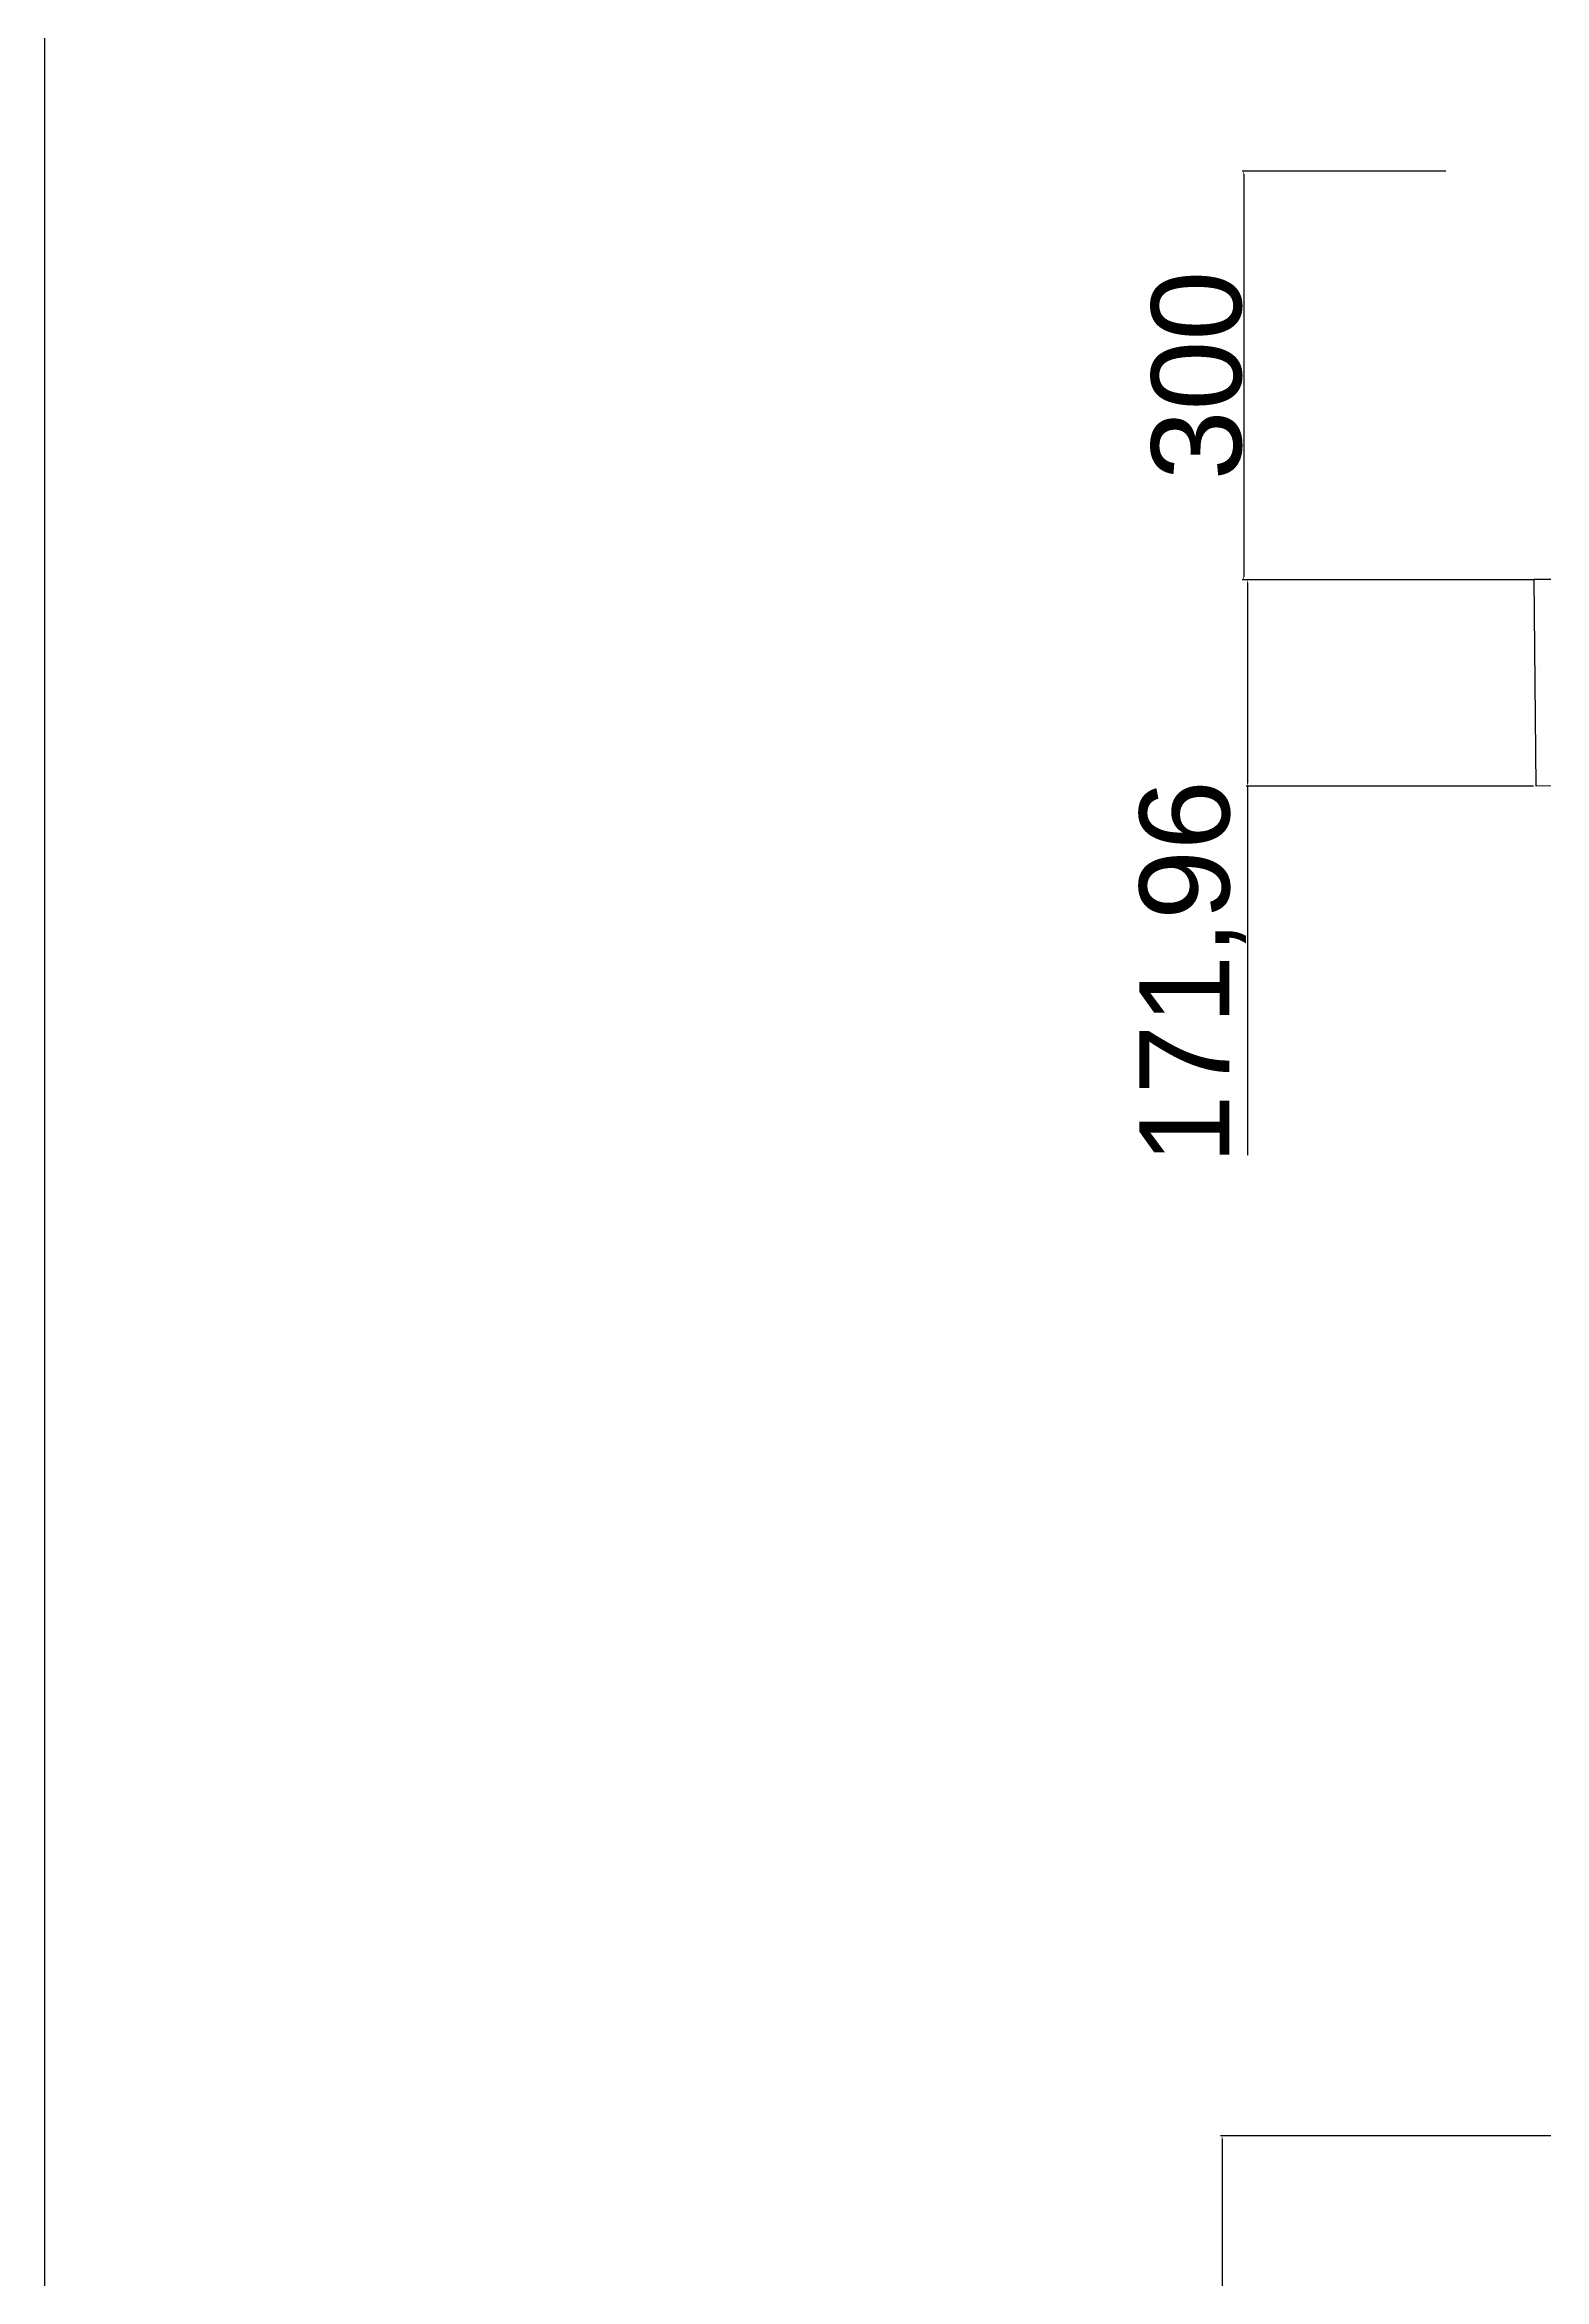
# Model space of a CAD drawing. Header units: inches. Extents: x 448145 to 618619, y -64863 to 148507.
# Drawn here: x 491397 to 492647, y 141390 to 143254 of the extents above; entities that cross this region are included whole.
import ezdxf

# ---------------------------------------------------------------- set-up
doc = ezdxf.new("R2010")
doc.units = ezdxf.units.IN
doc.header["$MEASUREMENT"] = 0
doc.styles.get("Standard").update_dxf_attribs({"font": 'Arial.ttf', "height": 75})
doc.dimstyles.new('ISO-25', dxfattribs={"dimtxt": 2.5, "dimasz": 2.5, "dimexe": 1.25, "dimexo": 0.625, "dimtad": 1, "dimtxsty": 'Standard', "dimcen": 2.5, "dimadec": 0, "dimazin": 0, "dimtfac": 1, "dimtmove": 0, "dimatfit": 3, "dimfxl": 0, "dimarcsym": 0})

# ---------------------------------------------------------------- blocks, each defined once
blk = doc.blocks.new('*D374')
at = {"color": 0, "lineweight": -2}
for p, q in [((492658.5, 141509.3), (492377.2, 141509.3)), ((492378.5, 141506.8), (492378.5, 138922.9)), ((492658.5, 138920.4), (492377.2, 138920.4))]:
    blk.add_line(p, q, dxfattribs=at)
at = {"color": 0}
for points in [[(492378.1, 141506.8), (492378.9, 141506.8), (492378.5, 141509.3)], [(492378.1, 138922.9), (492378.9, 138922.9), (492378.5, 138920.4)]]:
    blk.add_solid(points, dxfattribs=at)
at = {"layer": 'Defpoints', "color": 0}
for p in [(492659.2, 141509.3), (492378.5, 138920.4), (492659.2, 138920.4)]:
    blk.add_point(p, dxfattribs=at)
at = {"color": 0, "insert": (492332.8, 140214.9), "char_height": 75, "attachment_point": 5, "rotation": 90}
blk.add_mtext('2588,81', dxfattribs=at)
blk = doc.blocks.new('*D365')
at = {"color": 0, "lineweight": -2}
for p, q in [((492565.1, 143148.2), (492395.3, 143148.2)), ((492396.6, 143145.7), (492396.6, 142809.7)), ((492495, 142807.2), (492395.3, 142807.2))]:
    blk.add_line(p, q, dxfattribs=at)
at = {"color": 0}
for points in [[(492396.1, 143145.7), (492397, 143145.7), (492396.6, 143148.2)], [(492396.1, 142809.7), (492397, 142809.7), (492396.6, 142807.2)]]:
    blk.add_solid(points, dxfattribs=at)
at = {"layer": 'Defpoints', "color": 0}
for p in [(492565.8, 143148.2), (492396.6, 142807.2), (492495.6, 142807.2)]:
    blk.add_point(p, dxfattribs=at)
at = {"color": 0, "insert": (492357.6, 142977.7), "char_height": 75, "attachment_point": 5, "rotation": 90}
blk.add_mtext('300', dxfattribs=at)
blk = doc.blocks.new('*D376')
at = {"color": 0, "lineweight": -2}
for p, q in [((492638.2, 142807.2), (492398.6, 142807.2)), ((492399.8, 142804.7), (492399.8, 142637.7)), ((492638.4, 142635.2), (492398.6, 142635.2)), ((492399.8, 142635.2), (492399.8, 142327.2))]:
    blk.add_line(p, q, dxfattribs=at)
at = {"color": 0}
for points in [[(492399.4, 142804.7), (492400.3, 142804.7), (492399.8, 142807.2)], [(492399.4, 142637.7), (492400.3, 142637.7), (492399.8, 142635.2)]]:
    blk.add_solid(points, dxfattribs=at)
at = {"layer": 'Defpoints', "color": 0}
for p in [(492638.8, 142807.2), (492399.8, 142635.2), (492639, 142635.2)]:
    blk.add_point(p, dxfattribs=at)
at = {"color": 0, "insert": (492354.1, 142479.9), "char_height": 75, "attachment_point": 5, "rotation": 90}
blk.add_mtext('171,96', dxfattribs=at)

msp = doc.modelspace()

# ---------------------------------------------------------------- linework, layer by layer
at = {"color": 7, "lineweight": 25}
for points in [[(491396.541, 148506.623), (498349.972, 148506.623), (498349.972, 137957.654), (491396.541, 137957.654)], [(494536.853, 142807.9), (494709.554, 142809.593), (494711.247, 142636.892), (492640.534, 142635.199), (492638.841, 142807.9)]]:
    msp.add_lwpolyline(points, close=True, dxfattribs=at)
msp.add_lwpolyline([(492643.92, 142733.401), (492643.92, 142733.401)], dxfattribs=at)

# ---------------------------------------------------------------- dimensions: what is measured, and where the dimension line sits
dim = msp.add_linear_dim(base=(492396.563, 142807.16), p1=(492565.765, 143148.221), p2=(492495.624, 142807.16), angle=90, text='300', dimstyle='ISO-25')
dim.commit()
dim.dimension.update_dxf_attribs({"geometry": '*D365', "text_midpoint": (492357.62, 142977.691)})
for base, p1, p2, picture, middle in [((492399.84, 142635.198), (492638.848, 142807.16), (492638.989, 142635.198), '*D376', (492354.143, 142479.95)), ((492378.467, 138920.446), (492659.158, 141509.26), (492659.158, 138920.446), '*D374', (492332.77, 140214.853))]:
    dim = msp.add_linear_dim(base=base, p1=p1, p2=p2, angle=90, dimstyle='ISO-25')
    dim.commit()
    dim.dimension.update_dxf_attribs({"geometry": picture, "text_midpoint": middle})

doc.saveas('drawing.dxf')
